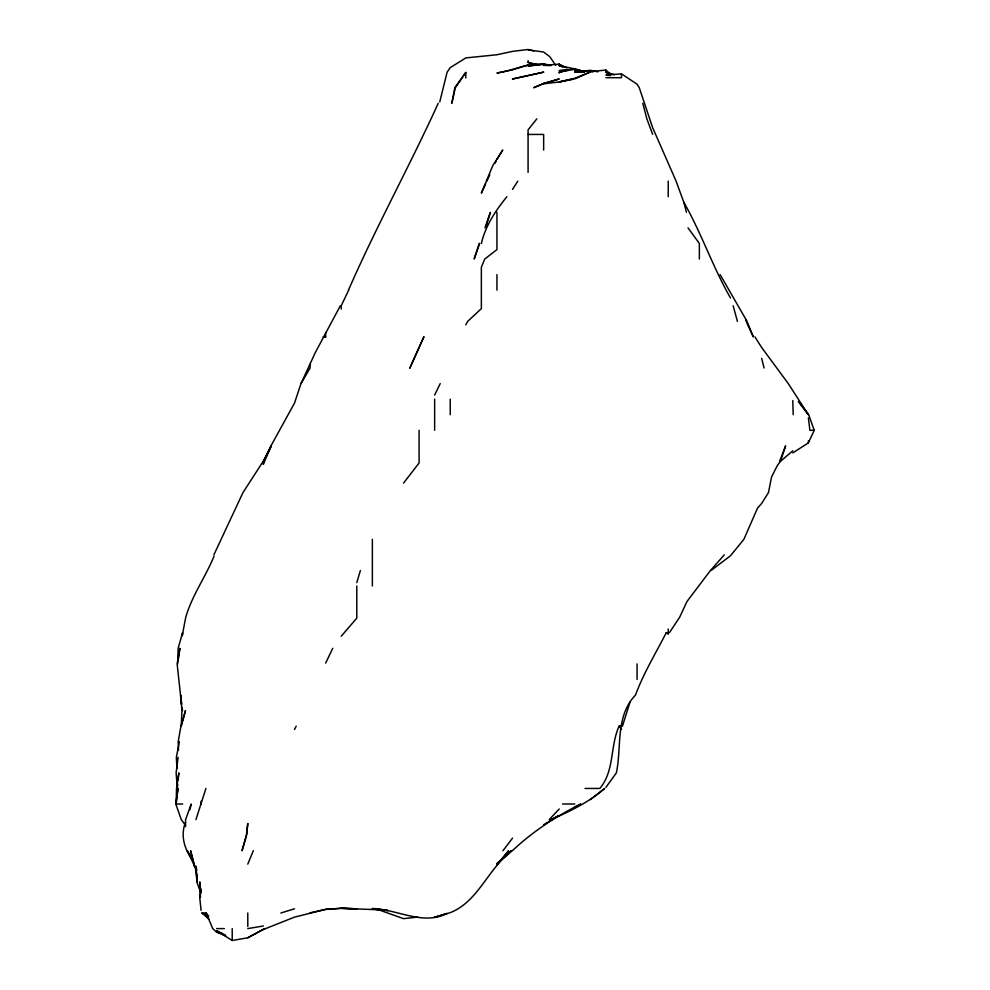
<?xml version="1.0" encoding="UTF-8"?>
<svg xmlns="http://www.w3.org/2000/svg" width="990" height="990" viewBox="0 0 990 990"><rect width="100%" height="100%" fill="white"/><g stroke="black" fill="none" stroke-linecap="round" stroke-linejoin="round"><path stroke-width="1.49" d="M177.668 663.882L178.151 648.302L182.556 632.734L182.42 635.568M182.234 635.568L185.774 617.166C192.048 595.522 205.487 576.96 214.075 556.17M185.501 826.638L185.6 819.596L191.219 804.016L189.882 809.684M200.784 893.178L201.081 888.909L199.72 897.447L201.081 910.355M177.495 787.038L177.767 784.204M178.175 779.959L178.844 772.881L176.529 788.448L176.158 804.016L177.99 788.448L175.787 804.016L181.269 819.596L185.501 825.363M178.126 757.301L176.121 772.881L177.247 787.038M178.076 661.048L179.92 648.302L177.136 663.882L181.566 704.929M179.4 741.733L176.356 757.301L176.95 768.636M185.501 822.381C180.304 835.152 184.313 849.321 192.567 859.815M455.016 89.15L451.824 103.307L454.818 87.726L465.795 72.394L465.795 77.987M724.284 554.87L710.461 570.45L686.924 601.586L679.685 617.166L669.401 632.734L666.233 632.734C655.702 653.363 643.525 673.225 635.518 695.017C615.087 716.5 621.893 746.534 616.374 772.881L605.929 787.322M439.758 101.883L447.121 72.159L450.227 67.642L465.795 57.915L496.943 54.747L512.511 51.381L528.078 49.5L533.734 50.948M622.45 726.165L630.011 702.096M356.796 582.615L360.397 570.45M481.363 243.528L481.388 243.441C485.409 225.807 495.644 210.598 506.868 196.738M340.35 305.737L315.365 352.452L300.985 383.588L294.513 403.103L270.963 445.871L263.365 461.451L263.365 464.223L271.285 445.871L263.365 461.451M486.016 226.463L490.409 212.306L484.952 227.873M195.946 819.596L205.92 788.448M479.222 243.441L474.173 259.021L479.643 243.441M621.51 726.165L619.096 726.165C609.927 746.188 614.728 770.839 599.816 788.448L585.041 788.448M711.166 570.45L730.509 555.736L743.898 539.303L757.499 508.167L761.644 503.489L768.475 492.587L771.544 477.019L777.224 465.733L780.368 461.451L785.627 445.871L779.588 461.451M247.785 864.121L253.316 850.732M486.894 181.158L489.79 174.673M485.669 183.818L481.363 193.137L492.797 165.59L502.747 150.022L496.943 159.402M792.792 452.888L808.372 442.914L814.213 430.304L808.719 414.736L798.46 401.47M348.468 290.157C376.113 226.747 409.613 166.172 438.224 103.307M348.678 290.157L341.228 305.737L341.228 309.053M325.648 663.114L332.739 648.302M434.647 395.047L440.216 383.588M495.087 163.115L496.324 160.64M213.865 554.87L242.971 492.587L263.117 461.451L263.365 464.223M294.513 729.469L296.196 726.165M465.795 324.819L467.75 321.305L481.363 308.608L481.363 267.151L484.766 259.021L496.943 249.616L496.943 212.306M300.985 383.588L310.08 368.02L310.08 364.271M512.511 189.399L517.807 181.158M455.326 87.726L465.795 72.517M403.499 483.145L419.079 462.998L419.079 430.304M502.945 850.732L512.511 838.159M536.827 118.874L528.078 129.863L528.078 172.409M498.873 862.352L496.943 864.678L511.211 850.732L496.943 863.589L512.511 850.596C532.669 831.6 555.996 816.292 580.771 804.016L574.794 807.11M500.816 860.025L508.575 850.732L496.225 866.312C482.39 883.092 471.574 904.229 450.227 912.669L434.647 917.247L446.948 913.448M341.228 636.236L356.796 618.168L356.796 586.018M549.215 819.596L559.214 809.003M780.368 461.451L792.792 450.809M590.362 799.623L604.63 788.448C589.05 802.197 570.042 811.181 551.232 819.596L557.89 816.082M247.785 937.778L264.751 928.595L247.785 937.778L232.217 940.5L216.649 930.711L225.732 935.364M558.063 816.082L543.646 824.707M263.365 929.499L294.513 917.124L325.648 909.377L341.228 908.3L356.796 908.795L341.228 908.3L325.648 909.377L310.08 912.83M574.794 78.928L589.904 72.159L574.794 78.284L559.214 81.947L543.646 83.828M446.948 913.523C422.742 925.823 397.299 909.204 372.364 908.56L387.932 910.54L372.364 908.981L385.11 910.033L341.228 908.3M528.078 64.857L512.511 69.869L496.943 73.013C512.758 70.76 527.348 62.667 543.646 64.4L528.078 65.996L543.646 64.028L546.48 64.771M280.863 913.015L294.513 908.783M586.117 71.453L574.794 69.622L584.397 71.849L574.794 68.619L559.214 72.159L559.214 73.161M573.383 78.915L559.214 81.947L573.383 79.2M571.96 69.758L574.794 69.226L559.214 70.624L569.126 70.228L559.214 72.159L561.417 72.159M247.785 928.595L263.365 925.996M583.939 72.159L574.794 72.159L590.362 70.315L597.911 71.849M417.669 917.074L403.499 918.671L375.148 908.535M574.794 72.159L586.117 71.07M610.954 74.559L605.929 70.08L590.362 71.602L593.381 71.787M562.642 66.553L559.214 64.152L543.646 65.352L550.725 65.625M686.466 212.306L683.793 202.232L676.108 181.158L652.658 127.698L639.268 87.726L637.077 84.2L621.51 73.866L605.929 75.079L610.174 75.562M574.794 71.428L590.362 70.661M528.078 134.442L543.646 134.442L543.646 150.022M325.648 336.872L323.074 336.872L325.648 337.169L325.648 332.591M814.213 430.304L809.894 430.304L808.372 417.904M175.787 804.016L182.667 804.016M562.592 804.016L574.794 804.016M192.728 859.815L187.283 850.732L194.708 866.312L190.6 850.732L194.424 866.312L195.265 866.312L197.258 881.88L196.688 873.39M208.779 916.369L206.155 913.015L201.799 913.015L207.987 917.26M216.649 928.595L224.334 928.595M605.929 77.69L621.51 77.727L621.51 73.866M550.725 65.006L543.646 64.214L546.48 64.919M528.078 49.847L543.646 52.037L549.685 56.591L555.749 65.377M559.214 64.152L559.214 65.637L574.794 68.929M528.078 60.675L528.078 62.419L537.991 64.697M206.155 913.015L212.726 928.595L216.649 932.258L222.317 933.694M222.317 933.496L216.649 931.949L225.138 935.624M605.929 70.08L605.929 72.159L614.431 74.72M528.078 62.419L535.157 64.833M559.214 65.637L562.048 66.714M567.01 67.926L559.214 64.325L563.025 66.936M605.929 72.159L608.528 73.681M609.097 73.681L606.61 72.159L608.739 74.102M205.871 915.564L202.282 913.015L208.915 919.215M666.233 632.734L668.225 634.219L668.225 629.071M606.821 72.159L609.085 74.25M798.46 401.556L808.372 414.736L788.275 383.588L761.644 347.478L754.924 336.872M619.096 726.165L621.51 729.37M688.025 227.873L699.361 243.441L699.361 259.021M720.101 274.589L746.992 321.305L753.316 336.872L746.683 322.604M194.424 866.312L196.639 870M683.793 202.232C701.489 233.219 712.751 267.028 730.509 297.99M652.658 134.343L646.866 118.874L642.795 103.307M200.599 892.275L196.8 881.88L196.218 866.312L196.503 870.557M733.145 305.737L737.414 321.305M761.644 358.343L764.094 368.02M182.024 707.763L182.469 710.597L182.148 707.763M181.653 703.519L180.663 695.017L181.925 710.597L181.269 726.165L185.501 710.597L180.922 726.165L178.188 741.733L178.497 750.222M200.401 887.721L199.733 881.88L200.5 897.447M792.792 400.554L793.2 414.736M808.372 440.909L808.372 442.914M746.076 319.609L746.076 321.305M668.225 181.158L668.225 196.738M637.077 663.882L637.077 679.449M574.794 68.619L574.794 69.82M496.943 274.589L496.943 290.157M450.227 399.156L450.227 414.736M434.647 399.156L434.647 430.304M372.364 539.303L372.364 586.018M247.785 913.015L247.785 926.467M232.217 928.595L232.217 940.5M201.081 801.207L201.081 804.016M247.785 823.593L246.51 835.164L242.03 850.732L246.485 835.164L247.785 823.593M423.856 336.872L409.872 368.02L423.856 336.872M543.646 83.445L533.697 87.726L543.646 83.544L559.214 78.953L543.646 83.445M543.597 72.159L512.511 79.002L543.597 72.159"/></g></svg>
